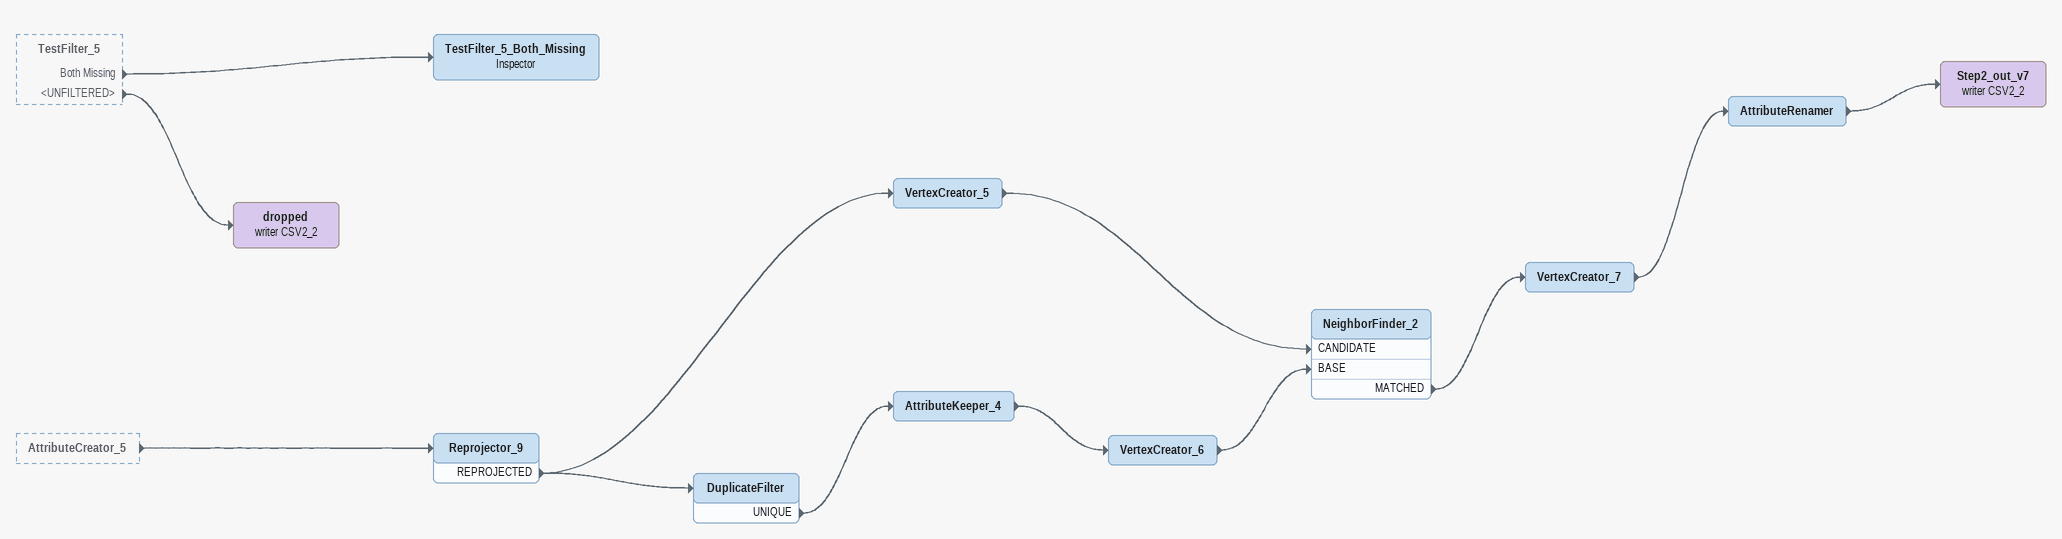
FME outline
TestFilter_5 [outside]
    Both Missing -> TestFilter_5_Both_Missing
    <UNFILTERED> -> dropped (writer CSV2_2)
AttributeCreator_5 [outside]
    -> Reprojector_9
Reprojector_9
    REPROJECTED -> VertexCreator_5
    REPROJECTED -> DuplicateFilter
VertexCreator_5
    -> NeighborFinder_2 [CANDIDATE]
DuplicateFilter
    UNIQUE -> AttributeKeeper_4
AttributeKeeper_4
    -> VertexCreator_6
VertexCreator_6
    -> NeighborFinder_2 [BASE]
NeighborFinder_2
    MATCHED -> VertexCreator_7
VertexCreator_7
    -> AttributeRenamer
AttributeRenamer
    -> Step2_out_v7 (writer CSV2_2)
Step2_out_v7 (writer CSV2_2)
TestFilter_5_Both_Missing: Inspector
dropped (writer CSV2_2)
